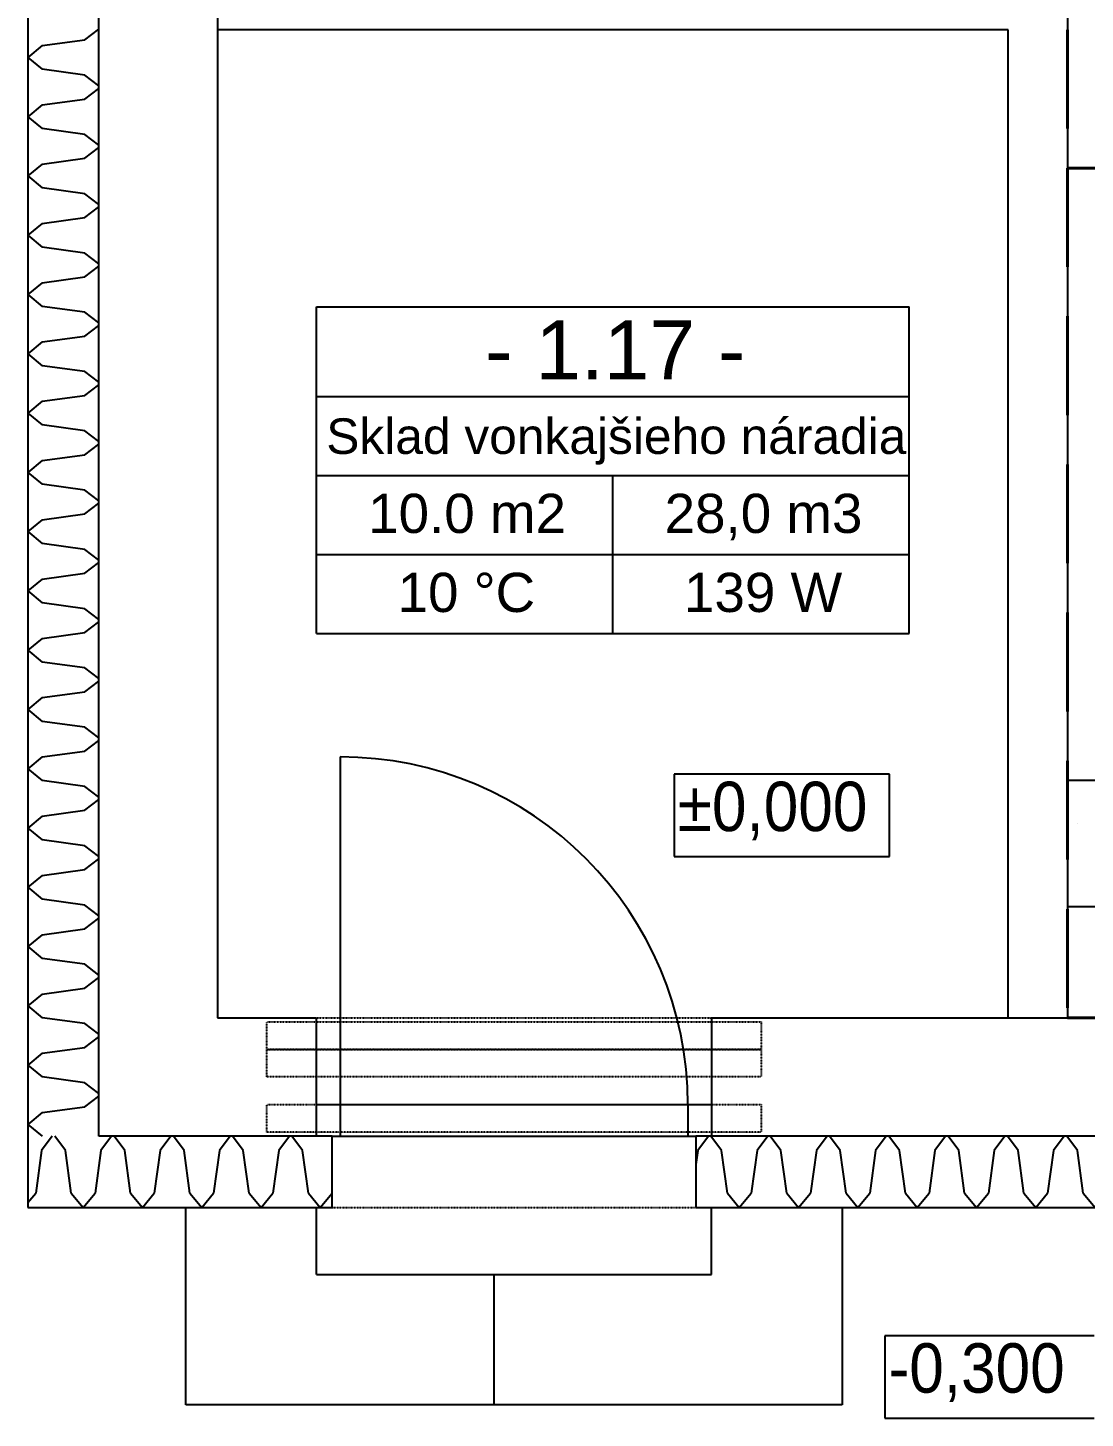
# Model space of a CAD drawing. Header units: millimetres. Extents: x 90740 to 167944, y -39332 to 25855.
# Drawn here: x 99338 to 102013, y -3461 to 57 of the extents above; entities that cross this region are included whole.
import ezdxf

# ---------------------------------------------------------------- set-up
doc = ezdxf.new("R2010")
doc.units = ezdxf.units.MM
doc.linetypes.add('DASH', pattern=[75, 50, -25])
doc.linetypes.add('TECKOVANA', pattern=[0.06, 0, -0.06])
for name, color, linetype in [('1__NP___MIESTNOSTIUK', 7, 'Continuous'), ('OKRAJOV__DILAT_CIA_PDL', 2, 'Continuous'), ('Z_NA_PRECHODOV_CH_POTRUB_', 7, 'Continuous')]:
    doc.layers.add(name, color=color, linetype=linetype)
doc.layers.add('XR$1$STANDARD', color=252, linetype='Continuous', lineweight=25)
doc.layers.add('XR$1$Text 1_50', color=252, linetype='Continuous', lineweight=25)
doc.styles.add('ARIAL', font='arial.ttf')
doc.styles.add('ISOCP3', font='arial.ttf')

# ---------------------------------------------------------------- blocks, each defined once
blk = doc.blocks.new('A$C90b3fe5d')
at = {"layer": 'XR$1$STANDARD', "linetype": 'Continuous', "lineweight": -2}
for points in [[(98.2, 3413.3), (98.1, 3413.4), (98.2, 3413.5), (98.3, 3413.4)], [(98.2, 3263.3), (98.1, 3263.4), (98.2, 3263.5), (98.3, 3263.4)], [(98.2, 3113.3), (98.1, 3113.4), (98.2, 3113.5), (98.3, 3113.4)], [(98.2, 2963.3), (98.1, 2963.4), (98.2, 2963.5), (98.3, 2963.4)], [(98.2, 2813.3), (98.1, 2813.4), (98.2, 2813.5), (98.3, 2813.4)], [(98.2, 2663.3), (98.1, 2663.4), (98.2, 2663.5), (98.3, 2663.4)], [(98.2, 2513.3), (98.1, 2513.4), (98.2, 2513.5), (98.3, 2513.4)], [(98.2, 2363.3), (98.1, 2363.4), (98.2, 2363.5), (98.3, 2363.4)], [(98.2, 2213.3), (98.1, 2213.4), (98.2, 2213.5), (98.3, 2213.4)], [(98.2, 2063.3), (98.1, 2063.4), (98.2, 2063.5), (98.3, 2063.4)], [(98.2, 1913.3), (98.1, 1913.4), (98.2, 1913.5), (98.3, 1913.4)], [(98.2, 1763.3), (98.1, 1763.4), (98.2, 1763.5), (98.3, 1763.4)], [(98.2, 1613.3), (98.1, 1613.4), (98.2, 1613.5), (98.3, 1613.4)], [(98.2, 1463.3), (98.1, 1463.4), (98.2, 1463.5), (98.3, 1463.4)], [(98.2, 1313.3), (98.1, 1313.4), (98.2, 1313.5), (98.3, 1313.4)], [(98.2, 1163.3), (98.1, 1163.4), (98.2, 1163.5), (98.3, 1163.4)], [(98.2, 1013.3), (98.1, 1013.4), (98.2, 1013.5), (98.3, 1013.4)], [(98.2, 863.3), (98.1, 863.4), (98.2, 863.5), (98.3, 863.4)], [(98.1, 713.4), (98.2, 713.5), (98.3, 713.4)], [(82.3, 569.4), (82.2, 569.3), (82.1, 569.4), (82.2, 569.5)], [(232.3, 569.4), (232.2, 569.3), (232.1, 569.4), (232.2, 569.5)], [(382.3, 569.4), (382.2, 569.3), (382.1, 569.4), (382.2, 569.5)], [(532.3, 569.4), (532.2, 569.3), (532.1, 569.4), (532.2, 569.5)], [(682.3, 569.4), (682.2, 569.3), (682.1, 569.4), (682.2, 569.5)], [(832.2, 569.3), (832.1, 569.4), (832.2, 569.5)], [(1892.3, 569.4), (1892.2, 569.3), (1892.1, 569.4), (1892.2, 569.5)], [(2042.3, 569.4), (2042.2, 569.3), (2042.1, 569.4), (2042.2, 569.5)], [(2192.3, 569.4), (2192.2, 569.3), (2192.1, 569.4), (2192.2, 569.5)], [(2342.3, 569.4), (2342.2, 569.3), (2342.1, 569.4), (2342.2, 569.5)], [(2492.3, 569.4), (2492.2, 569.3), (2492.1, 569.4), (2492.2, 569.5)], [(2642.3, 569.4), (2642.2, 569.3), (2642.1, 569.4), (2642.2, 569.5)]]:
    blk.add_hatch(color=256, dxfattribs=at).paths.add_polyline_path(points, flags=16)
for p, q in [((2692.2, 5213.4), (2692.2, 1013.4)), ((62.2, 4928.4), (62.2, 533.4)), ((242.2, 713.4), (242.2, 4888.4)), ((542.2, 3663.4), (542.2, 3513.4)), ((98.2, 3473.4), (206.2, 3488.2)), ((206.2, 3488.2), (242.2, 3515.2)), ((2542.2, 3513.4), (542.2, 3513.4)), ((542.2, 3513.4), (542.2, 1013.4)), ((2542.2, 1013.4), (2542.2, 3513.4)), ((98.2, 3473.4), (62.2, 3443.4)), ((62.2, 3443.4), (98.2, 3413.4)), ((206.2, 3398.5), (98.2, 3413.4)), ((242.2, 3371.5), (206.2, 3398.5)), ((206.2, 3338.2), (242.2, 3365.2)), ((98.2, 3323.4), (62.2, 3293.4)), ((98.2, 3323.4), (206.2, 3338.2)), ((62.2, 3293.4), (98.2, 3263.4)), ((206.2, 3248.5), (98.2, 3263.4)), ((242.2, 3221.5), (206.2, 3248.5)), ((206.2, 3188.2), (242.2, 3215.2)), ((98.2, 3173.4), (62.2, 3143.4)), ((98.2, 3173.4), (206.2, 3188.2)), ((62.2, 3143.4), (98.2, 3113.4)), ((206.2, 3098.5), (98.2, 3113.4)), ((242.2, 3071.5), (206.2, 3098.5)), ((206.2, 3038.2), (242.2, 3065.2)), ((98.2, 3023.4), (206.2, 3038.2)), ((98.2, 3023.4), (62.2, 2993.4)), ((62.2, 2993.4), (98.2, 2963.4)), ((206.2, 2948.5), (98.2, 2963.4)), ((242.2, 2921.5), (206.2, 2948.5)), ((98.2, 2873.4), (206.2, 2888.2)), ((206.2, 2888.2), (242.2, 2915.2)), ((98.2, 2873.4), (62.2, 2843.4)), ((62.2, 2843.4), (98.2, 2813.4)), ((206.2, 2798.5), (98.2, 2813.4)), ((242.2, 2771.5), (206.2, 2798.5)), ((206.2, 2738.2), (242.2, 2765.2)), ((98.2, 2723.4), (62.2, 2693.4)), ((98.2, 2723.4), (206.2, 2738.2)), ((62.2, 2693.4), (98.2, 2663.4)), ((206.2, 2648.5), (98.2, 2663.4)), ((242.2, 2621.5), (206.2, 2648.5)), ((206.2, 2588.2), (242.2, 2615.2)), ((98.2, 2573.4), (62.2, 2543.4)), ((98.2, 2573.4), (206.2, 2588.2)), ((62.2, 2543.4), (98.2, 2513.4)), ((206.2, 2498.5), (98.2, 2513.4)), ((242.2, 2471.5), (206.2, 2498.5)), ((206.2, 2438.2), (242.2, 2465.2)), ((98.2, 2423.4), (206.2, 2438.2)), ((98.2, 2423.4), (62.2, 2393.4)), ((62.2, 2393.4), (98.2, 2363.4)), ((206.2, 2348.5), (98.2, 2363.4)), ((242.2, 2321.5), (206.2, 2348.5)), ((98.2, 2273.4), (206.2, 2288.2)), ((206.2, 2288.2), (242.2, 2315.2)), ((98.2, 2273.4), (62.2, 2243.4)), ((62.2, 2243.4), (98.2, 2213.4)), ((206.2, 2198.5), (98.2, 2213.4)), ((242.2, 2171.5), (206.2, 2198.5)), ((206.2, 2138.2), (242.2, 2165.2)), ((98.2, 2123.4), (62.2, 2093.4)), ((98.2, 2123.4), (206.2, 2138.2)), ((62.2, 2093.4), (98.2, 2063.4)), ((206.2, 2048.5), (98.2, 2063.4)), ((242.2, 2021.5), (206.2, 2048.5)), ((206.2, 1988.2), (242.2, 2015.2)), ((98.2, 1973.4), (62.2, 1943.4)), ((98.2, 1973.4), (206.2, 1988.2)), ((62.2, 1943.4), (98.2, 1913.4)), ((206.2, 1898.5), (98.2, 1913.4)), ((242.2, 1871.5), (206.2, 1898.5)), ((206.2, 1838.2), (242.2, 1865.2)), ((98.2, 1823.4), (206.2, 1838.2)), ((98.2, 1823.4), (62.2, 1793.4)), ((62.2, 1793.4), (98.2, 1763.4)), ((206.2, 1748.5), (98.2, 1763.4)), ((242.2, 1721.5), (206.2, 1748.5)), ((206.2, 1688.2), (242.2, 1715.2)), ((98.2, 1673.4), (62.2, 1643.4)), ((98.2, 1673.4), (206.2, 1688.2)), ((852.2, 1673.4), (852.2, 713.4)), ((62.2, 1643.4), (98.2, 1613.4)), ((206.2, 1598.5), (98.2, 1613.4)), ((242.2, 1571.5), (206.2, 1598.5)), ((7442.2, 1613.4), (2692.2, 1613.4)), ((206.2, 1538.2), (242.2, 1565.2)), ((98.2, 1523.4), (62.2, 1493.4)), ((98.2, 1523.4), (206.2, 1538.2)), ((62.2, 1493.4), (98.2, 1463.4)), ((2716.6, 1504), (2716.6, 1504)), ((2716.6, 1504), (2716.6, 1504)), ((206.2, 1448.5), (98.2, 1463.4)), ((242.2, 1421.5), (206.2, 1448.5)), ((206.2, 1388.2), (242.2, 1415.2)), ((98.2, 1373.4), (62.2, 1343.4)), ((98.2, 1373.4), (206.2, 1388.2)), ((62.2, 1343.4), (98.2, 1313.4)), ((206.2, 1298.5), (98.2, 1313.4)), ((242.2, 1271.5), (206.2, 1298.5)), ((2692.2, 1295.1), (5092.2, 1295.1)), ((98.2, 1223.4), (206.2, 1238.2)), ((206.2, 1238.2), (242.2, 1265.2)), ((98.2, 1223.4), (62.2, 1193.4)), ((62.2, 1193.4), (98.2, 1163.4)), ((206.2, 1148.5), (98.2, 1163.4)), ((242.2, 1121.5), (206.2, 1148.5)), ((206.2, 1088.2), (242.2, 1115.2)), ((98.2, 1073.4), (62.2, 1043.4)), ((98.2, 1073.4), (206.2, 1088.2)), ((62.2, 1043.4), (98.2, 1013.4)), ((206.2, 998.5), (98.2, 1013.4)), ((242.2, 971.5), (206.2, 998.5)), ((542.2, 1013.4), (792.2, 1013.4)), ((792.2, 713.4), (792.2, 1013.4)), ((1792.2, 1013.4), (1792.2, 713.4)), ((1792.2, 1013.4), (2542.2, 1013.4)), ((2542.2, 1013.4), (2692.2, 1013.4)), ((2692.2, 1013.4), (7442.2, 1013.4)), ((206.2, 938.2), (242.2, 965.2)), ((98.2, 923.4), (62.2, 893.4)), ((98.2, 923.4), (206.2, 938.2)), ((62.2, 893.4), (98.2, 863.4)), ((206.2, 848.5), (98.2, 863.4)), ((242.2, 821.5), (206.2, 848.5)), ((206.2, 788.2), (242.2, 815.2)), ((98.2, 773.4), (206.2, 788.2)), ((792.2, 793.4), (1792.2, 793.4)), ((1732.2, 793.4), (1732.2, 713.4)), ((98.2, 773.4), (62.2, 743.4)), ((62.2, 743.4), (98.2, 713.4)), ((124.1, 713.4), (97.1, 677.4)), ((157.4, 677.4), (130.4, 713.4)), ((792.2, 713.4), (242.2, 713.4)), ((274.1, 713.4), (247.1, 677.4)), ((307.4, 677.4), (280.4, 713.4)), ((424.1, 713.4), (397.1, 677.4)), ((457.4, 677.4), (430.4, 713.4)), ((574.1, 713.4), (547.1, 677.4)), ((607.4, 677.4), (580.4, 713.4)), ((724.1, 713.4), (697.1, 677.4)), ((757.4, 677.4), (730.4, 713.4)), ((832.2, 713.4), (792.2, 713.4)), ((832.2, 533.4), (832.2, 713.4)), ((832.2, 713.4), (1752.2, 713.4)), ((1792.2, 713.4), (1752.2, 713.4)), ((1752.2, 713.4), (1752.2, 533.4)), ((1784.1, 713.4), (1757.1, 677.4)), ((1817.4, 677.4), (1790.4, 713.4)), ((7742.2, 713.4), (1792.2, 713.4)), ((1934.1, 713.4), (1907.1, 677.4)), ((1967.4, 677.4), (1940.4, 713.4)), ((2084.1, 713.4), (2057.1, 677.4)), ((2117.4, 677.4), (2090.4, 713.4)), ((2234.1, 713.4), (2207.1, 677.4)), ((2267.4, 677.4), (2240.4, 713.4)), ((2384.1, 713.4), (2357.1, 677.4)), ((2417.4, 677.4), (2390.4, 713.4)), ((2534.1, 713.4), (2507.1, 677.4)), ((2567.4, 677.4), (2540.4, 713.4)), ((2684.1, 713.4), (2657.1, 677.4)), ((2717.4, 677.4), (2690.4, 713.4)), ((97.1, 677.4), (82.2, 569.4)), ((172.2, 569.4), (157.4, 677.4)), ((247.1, 677.4), (232.2, 569.4)), ((322.2, 569.4), (307.4, 677.4)), ((397.1, 677.4), (382.2, 569.4)), ((472.2, 569.4), (457.4, 677.4)), ((547.1, 677.4), (532.2, 569.4)), ((622.2, 569.4), (607.4, 677.4)), ((697.1, 677.4), (682.2, 569.4)), ((772.2, 569.4), (757.4, 677.4)), ((1757.1, 677.4), (1752.2, 642.1)), ((1832.2, 569.4), (1817.4, 677.4)), ((1907.1, 677.4), (1892.2, 569.4)), ((1982.2, 569.4), (1967.4, 677.4)), ((2057.1, 677.4), (2042.2, 569.4)), ((2132.2, 569.4), (2117.4, 677.4)), ((2207.1, 677.4), (2192.2, 569.4)), ((2282.2, 569.4), (2267.4, 677.4)), ((2357.1, 677.4), (2342.2, 569.4)), ((2432.2, 569.4), (2417.4, 677.4)), ((2507.1, 677.4), (2492.2, 569.4)), ((2582.2, 569.4), (2567.4, 677.4)), ((2657.1, 677.4), (2642.2, 569.4)), ((2732.2, 569.4), (2717.4, 677.4)), ((62.2, 545.4), (82.2, 569.4)), ((172.2, 569.4), (202.2, 533.4)), ((202.2, 533.4), (232.2, 569.4)), ((322.2, 569.4), (352.2, 533.4)), ((352.2, 533.4), (382.2, 569.4)), ((472.2, 569.4), (502.2, 533.4)), ((502.2, 533.4), (532.2, 569.4)), ((622.2, 569.4), (652.2, 533.4)), ((652.2, 533.4), (682.2, 569.4)), ((772.2, 569.4), (802.2, 533.4)), ((802.2, 533.4), (832.2, 569.4)), ((1832.2, 569.4), (1862.2, 533.4)), ((1862.2, 533.4), (1892.2, 569.4)), ((1982.2, 569.4), (2012.2, 533.4)), ((2012.2, 533.4), (2042.2, 569.4)), ((2132.2, 569.4), (2162.2, 533.4)), ((2162.2, 533.4), (2192.2, 569.4)), ((2282.2, 569.4), (2312.2, 533.4)), ((2312.2, 533.4), (2342.2, 569.4)), ((2432.2, 569.4), (2462.2, 533.4)), ((2462.2, 533.4), (2492.2, 569.4)), ((2582.2, 569.4), (2612.2, 533.4)), ((2612.2, 533.4), (2642.2, 569.4)), ((2732.2, 569.4), (2762.2, 533.4)), ((62.2, 533.4), (832.2, 533.4)), ((462.2, 33.4), (462.2, 533.4)), ((792.2, 363.4), (792.2, 533.4)), ((1752.2, 533.4), (7922.2, 533.4)), ((1792.2, 363.4), (1792.2, 533.4)), ((2122.2, 533.4), (2122.2, 33.4)), ((792.2, 363.4), (1792.2, 363.4)), ((1242.2, 33.4), (1242.2, 363.4)), ((2122.2, 33.4), (462.2, 33.4))]:
    blk.add_line(p, q, dxfattribs=at)
at = {"layer": 'XR$1$STANDARD', "linetype": 'TECKOVANA', "lineweight": -2}
for p, q in [((667.2, 1003.4), (1917.2, 1003.4)), ((667.2, 933.4), (667.2, 1003.4)), ((667.2, 1003.4), (667.2, 1003.4)), ((792.2, 1013.4), (1792.2, 1013.4)), ((1917.2, 1003.4), (1917.2, 933.4)), ((1917.2, 933.4), (667.2, 933.4)), ((667.2, 933.4), (1917.2, 933.4)), ((667.2, 863.4), (667.2, 933.4)), ((667.2, 933.4), (667.2, 933.4)), ((1917.2, 933.4), (1917.2, 863.4)), ((1917.2, 863.4), (667.2, 863.4)), ((667.2, 793.4), (1917.2, 793.4)), ((667.2, 723.4), (667.2, 793.4)), ((667.2, 793.4), (667.2, 793.4)), ((1917.2, 793.4), (1917.2, 723.4)), ((1917.2, 723.4), (667.2, 723.4)), ((832.2, 533.4), (1752.2, 533.4))]:
    blk.add_line(p, q, dxfattribs=at)
at = {"layer": 'XR$1$STANDARD', "linetype": 'Continuous', "lineweight": -2}
blk.add_arc((852.2, 793.4), 880, 0, 90, dxfattribs=at)
at = {"layer": 'XR$1$Text 1_50', "linetype": 'Continuous', "lineweight": -2}
for p, q in [((2241.8, 1629.3), (1697.5, 1629.3)), ((1697.5, 1629.3), (1697.5, 1421)), ((2241.8, 1421), (2241.8, 1629.3)), ((1697.5, 1421), (2241.8, 1421)), ((2760.2, 208.3), (2230.6, 208.3)), ((2230.6, 208.3), (2230.6, 0)), ((2230.6, 0), (2760.2, 0))]:
    blk.add_line(p, q, dxfattribs=at)
at = {"layer": 'XR$1$Text 1_50', "lineweight": -2, "style": 'ISOCP3', "width": 0.9}
for s, p in [('±0,000', (1706.7, 1485.6)), ('-0,300', (2239.8, 64.6))]:
    blk.add_text(s, height=125, dxfattribs=at).set_placement(p)

msp = doc.modelspace()

# ---------------------------------------------------------------- linework, layer by layer
at = {"layer": '1__NP___MIESTNOSTIUK', "color": 18}
for p, q in [((100067.9, -875.4), (100067.9, -648.4)), ((100067.9, -648.4), (101567.9, -648.4)), ((101567.9, -875.4), (101567.9, -648.4)), ((100067.9, -1075.4), (100067.9, -875.4)), ((100067.9, -875.4), (101567.9, -875.4)), ((101567.9, -1075.4), (101567.9, -875.4)), ((100067.9, -1275.4), (100067.9, -1075.4)), ((100067.9, -1075.4), (101567.9, -1075.4)), ((100067.9, -1075.4), (101567.9, -1075.4)), ((100817.9, -1275.4), (100817.9, -1075.4)), ((101567.9, -1275.4), (101567.9, -1075.4)), ((100067.9, -1475.4), (100067.9, -1275.4)), ((100067.9, -1275.4), (101567.9, -1275.4)), ((100067.9, -1275.4), (101567.9, -1275.4)), ((100817.9, -1475.4), (100817.9, -1275.4)), ((101567.9, -1475.4), (101567.9, -1275.4)), ((100067.9, -1475.4), (101567.9, -1475.4)), ((100067.9, -1475.4), (101567.9, -1475.4))]:
    msp.add_line(p, q, dxfattribs=at)
at = {"layer": 'OKRAJOV__DILAT_CIA_PDL', "color": 95, "linetype": 'DASH', "lineweight": 40, "ltscale": 5}
for points in [[(106717.9, 3052.4), (101967.9, 3052.4), (101967.9, -297.6), (106717.9, -297.6), (106717.9, 3052.4)], [(106017.9, -447.6), (102667.9, -447.6), (102667.9, -297.6), (101967.9, -297.6), (101967.9, -2447.6), (106717.9, -2447.6), (106717.9, -297.6), (106017.9, -297.6), (106017.9, -447.6)]]:
    msp.add_lwpolyline(points, dxfattribs=at)
at = {"layer": 'Z_NA_PRECHODOV_CH_POTRUB_', "color": 2}
msp.add_line((101967.9, -297.6), (101967.9, -297.6), dxfattribs=at)

# ---------------------------------------------------------------- block references
at = {"linetype": 'Continuous'}
msp.add_blockref('A$C90b3fe5d', (99275.7, -3461), dxfattribs=at)

# ---------------------------------------------------------------- texts
at = {"layer": '1__NP___MIESTNOSTIUK', "color": 18, "style": 'ARIAL'}
for s, height, p in [('- 1.17 -', 148.72, (100494.9, -831.9)), ('Sklad vonkajšieho náradia', 90, (100092.9, -1020.9)), ('10.0 m2', 99.15, (100198.9, -1220.9)), ('28,0 m3', 99.15, (100948.9, -1220.9)), ('10 °C', 99.15, (100273.4, -1420.9)), ('139 W', 99.15, (100997.9, -1420.9))]:
    msp.add_text(s, height=height, dxfattribs=at).set_placement(p)

doc.saveas('drawing.dxf')
